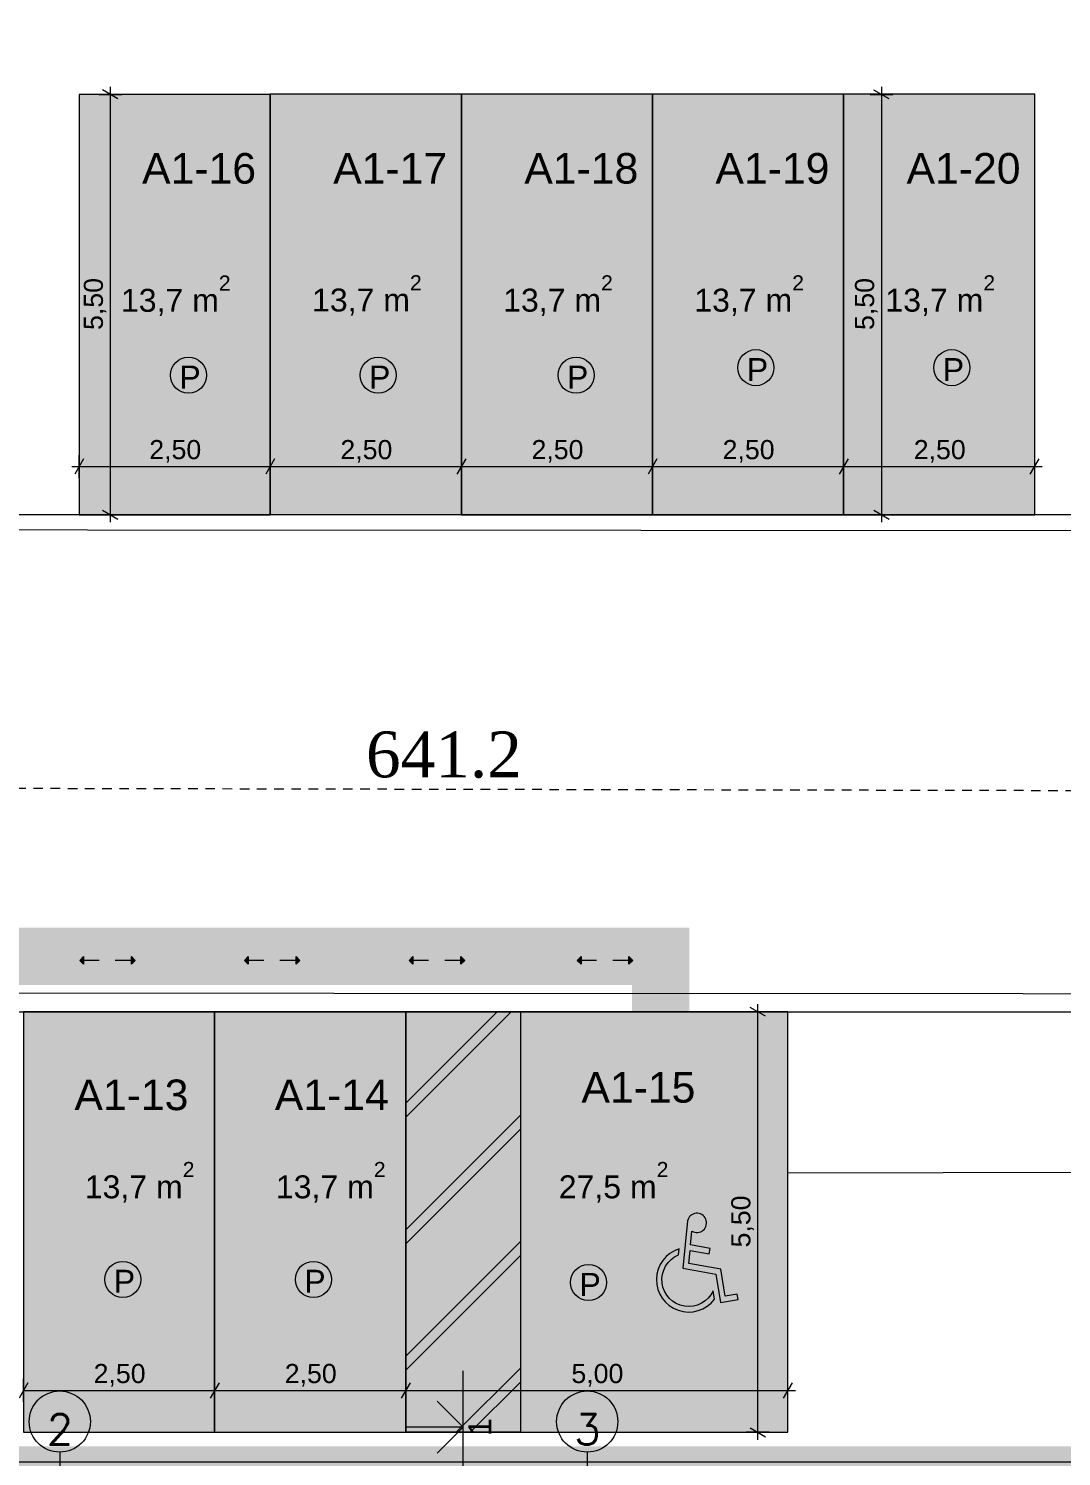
# Model space of a CAD drawing. Header units: metres. Extents: x 476297 to 476657, y 4620828 to 4621206.
# Drawn here: x 476397.35 to 476410.87, y 4620884.51 to 4620903.19 of the extents above; entities that cross this region are included whole.
import ezdxf

# ---------------------------------------------------------------- set-up
doc = ezdxf.new("R2010")
doc.units = ezdxf.units.M
doc.header["$MEASUREMENT"] = 0
doc.linetypes.add('( Hidden )', pattern=[0.1875, 0.125, -0.0625])
doc.linetypes.add('Dashed', pattern=[0.423333, 0.211667, -0.211667])
for name, color, linetype in [('0_Pen_No__42_Pen_No__250', 7, 'Continuous'), ('________ ________', 7, 'Continuous'), ('Annotation - Text_Pen_No__7', 7, 'Continuous'), ('New.', 7, 'Continuous'), ('New2D Drafting - General_Pen_No__250_Pen_No__7', 7, 'Continuous'), ('New________ ________', 7, 'Continuous'), ('NewAnnotation - Text', 7, 'Continuous'), ('NewCar-Art', 7, 'Continuous'), ('Newgza', 7, 'Continuous'), ('NewNew_2D Drafting - General_Pen_No__250_Pen_No__7_Pen_No__7', 7, 'Continuous'), ('NewNew_piketebi_Pen_No__7', 7, 'Continuous'), ('Newpiket', 7, 'Continuous'), ('NewR03_Nakveti', 7, 'Continuous'), ('Newshenobebi', 7, 'Continuous'), ('Newtopo_NL (1)$0$SAVELE_CONT-MJR', 7, 'Continuous'), ('Newzoma', 7, 'Continuous'), ('zoma', 7, 'Continuous'), ('zoma_Pen_No__5', 7, 'Continuous')]:
    doc.layers.add(name, color=color, linetype=linetype)
doc.styles.add('GENERATED_STYLE_1', font='arial.ttf')
doc.styles.add('GENERATED_STYLE_2', font='arial.ttf')
doc.styles.add('GENERATED_STYLE_6', font='times.ttf')
doc.dimstyles.new('GENERATED_STYLE__14', dxfattribs={"dimtxt": 0.5, "dimasz": 0.228, "dimexe": 0.18, "dimexo": 0.003, "dimgap": 0.09, "dimtad": 1, "dimzin": 0, "dimdsep": 46, "dimtxsty": 'GENERATED_STYLE_2', "dimblk": 'ARROWHEAD_2', "dimblk1": 'ARROWHEAD_2', "dimblk2": 'ARROWHEAD_2', "dimcen": 0.09, "dimclrd": 1, "dimclre": 1, "dimclrt": 1, "dimadec": 0, "dimazin": 0, "dimtfac": 1, "dimtdec": 4, "dimtmove": 2, "dimatfit": 3, "dimfxl": 1, "dimtolj": 1, "dimtzin": 0, "dimarcsym": 0})
doc.dimstyles.new('GENERATED_STYLE__16', dxfattribs={"dimtxt": 0.25, "dimasz": 0.152, "dimexe": 0.18, "dimexo": 0.003, "dimgap": 0.09, "dimtad": 1, "dimtih": 1, "dimtoh": 1, "dimzin": 0, "dimdsep": 46, "dimtxsty": 'GENERATED_STYLE_2', "dimblk": 'ARROWHEAD_2', "dimblk1": 'ARROWHEAD_2', "dimblk2": 'ARROWHEAD_2', "dimcen": 0.09, "dimclrd": 142, "dimclre": 142, "dimclrt": 150, "dimadec": 0, "dimazin": 0, "dimtfac": 1, "dimtdec": 4, "dimtmove": 0, "dimatfit": 3, "dimfxl": 1, "dimtolj": 1, "dimtzin": 0, "dimarcsym": 0})
doc.dimstyles.new('GENERATED_STYLE__17', dxfattribs={"dimtxt": 0.25, "dimasz": 0.152, "dimexe": 0.18, "dimexo": 0.003, "dimgap": 0.09, "dimtad": 1, "dimzin": 0, "dimdsep": 46, "dimtxsty": 'GENERATED_STYLE_2', "dimblk": 'ARROWHEAD_2', "dimblk1": 'ARROWHEAD_2', "dimblk2": 'ARROWHEAD_2', "dimcen": 0.09, "dimclrd": 142, "dimclre": 142, "dimclrt": 150, "dimadec": 0, "dimazin": 0, "dimtfac": 1, "dimtdec": 4, "dimtmove": 0, "dimatfit": 3, "dimfxl": 1, "dimtolj": 1, "dimtzin": 0, "dimarcsym": 0})
doc.dimstyles.new('GENERATED_STYLE__2', dxfattribs={"dimtxt": 0.2, "dimasz": 0.064421, "dimexe": 0.18, "dimexo": 0.003, "dimgap": 0.09, "dimtad": 1, "dimtih": 1, "dimtoh": 1, "dimzin": 0, "dimdsep": 46, "dimtxsty": 'GENERATED_STYLE_2', "dimblk": 'ARROWHEAD_2', "dimblk1": 'ARROWHEAD_2', "dimblk2": 'ARROWHEAD_2', "dimcen": 0.09, "dimclrd": 142, "dimclre": 142, "dimclrt": 142, "dimadec": 0, "dimazin": 0, "dimtfac": 1, "dimtdec": 4, "dimtmove": 2, "dimatfit": 3, "dimfxl": 1, "dimtolj": 1, "dimtzin": 0, "dimarcsym": 0})
doc.dimstyles.new('GENERATED_STYLE__8', dxfattribs={"dimtxt": 0.15, "dimasz": 0.064421, "dimexe": 0.18, "dimexo": 0.003, "dimgap": 0.09, "dimtad": 1, "dimtih": 1, "dimtoh": 1, "dimzin": 0, "dimdsep": 46, "dimtxsty": 'GENERATED_STYLE_2', "dimblk": 'ARROWHEAD_2', "dimblk1": 'ARROWHEAD_2', "dimblk2": 'ARROWHEAD_2', "dimcen": 0.09, "dimclrd": 142, "dimclre": 142, "dimclrt": 142, "dimadec": 0, "dimazin": 0, "dimtfac": 1, "dimtdec": 4, "dimtmove": 0, "dimatfit": 3, "dimfxl": 1, "dimtolj": 1, "dimtzin": 0, "dimarcsym": 0})

# ---------------------------------------------------------------- blocks, each defined once
blk = doc.blocks.new('*D671', base_point=(476844.527, 4621385.791))
at = {"layer": 'zoma', "color": 1, "linetype": 'Continuous', "lineweight": 0, "transparency": 16777216}
for p, q in [((476390.813, 4620935.28), (476390.513, 4620935.453)), ((476390.663, 4620935.367), (476390.663, 4620935.513)), ((476390.888, 4620935.367), (476390.438, 4620935.367)), ((476390.662, 4620881.059), (476390.663, 4620935.367)), ((476390.512, 4620881.145), (476390.812, 4620880.972)), ((476390.887, 4620881.059), (476390.437, 4620881.059)), ((476390.662, 4620880.912), (476390.662, 4620881.059))]:
    blk.add_line(p, q, dxfattribs=at)
at = {"layer": 'zoma', "color": 1, "lineweight": 0, "transparency": 16777216, "insert": (476390.563, 4620894.406), "char_height": 0.5, "attachment_point": 7, "rotation": 89.9995, "style": 'GENERATED_STYLE_2'}
blk.add_mtext('\\A1;{\\pql;\\fArial CYR|b0|i0|c204|p34;54,31}', dxfattribs=at)
blk = doc.blocks.new('ARROWHEAD_2')
at = {"color": 0, "linetype": 'Continuous', "lineweight": 0}
for p, q in [((0, 0), (-1, 0)), ((-0.378, -0.655), (0.378, 0.655))]:
    blk.add_line(p, q, dxfattribs=at)
blk = doc.blocks.new('*D692', base_point=(476844.527, 4621385.791))
at = {"layer": 'Newzoma', "color": 142, "linetype": 'Continuous', "lineweight": 0, "transparency": 16777216}
for p, q in [((476397.345, 4620885.475), (476397.23, 4620885.275)), ((476397.287, 4620885.225), (476397.287, 4620885.525)), ((476399.845, 4620885.475), (476399.73, 4620885.275)), ((476399.787, 4620885.225), (476399.787, 4620885.525)), ((476397.287, 4620885.375), (476399.787, 4620885.375))]:
    blk.add_line(p, q, dxfattribs=at)
at = {"layer": 'Newzoma', "color": 150, "lineweight": 60, "transparency": 16777216, "insert": (476398.205, 4620885.425), "char_height": 0.25, "attachment_point": 7, "style": 'GENERATED_STYLE_2'}
blk.add_mtext('\\A1;{\\pql;\\fArial CYR|b0|i0|c204|p34;2,50}', dxfattribs=at)
blk = doc.blocks.new('*D693', base_point=(476844.527, 4621385.791))
at = {"layer": 'Newzoma', "color": 142, "linetype": 'Continuous', "lineweight": 0, "transparency": 16777216}
for p, q in [((476399.845, 4620885.475), (476399.73, 4620885.275)), ((476399.787, 4620885.225), (476399.787, 4620885.525)), ((476402.345, 4620885.475), (476402.23, 4620885.275)), ((476402.287, 4620885.225), (476402.287, 4620885.525)), ((476399.787, 4620885.375), (476402.287, 4620885.375))]:
    blk.add_line(p, q, dxfattribs=at)
at = {"layer": 'Newzoma', "color": 150, "lineweight": 60, "transparency": 16777216, "insert": (476400.705, 4620885.425), "char_height": 0.25, "attachment_point": 7, "style": 'GENERATED_STYLE_2'}
blk.add_mtext('\\A1;{\\pql;\\fArial CYR|b0|i0|c204|p34;2,50}', dxfattribs=at)
blk = doc.blocks.new('*D694', base_point=(476844.527, 4621385.791))
at = {"layer": 'Newzoma', "color": 142, "linetype": 'Continuous', "lineweight": 0, "transparency": 16777216}
for p, q in [((476402.345, 4620885.475), (476402.23, 4620885.275)), ((476402.287, 4620885.225), (476402.287, 4620885.525)), ((476407.23, 4620885.275), (476407.345, 4620885.475)), ((476407.287, 4620885.225), (476407.287, 4620885.525)), ((476402.287, 4620885.375), (476407.287, 4620885.375)), ((476407.287, 4620885.375), (476407.385, 4620885.375))]:
    blk.add_line(p, q, dxfattribs=at)
at = {"layer": 'Newzoma', "color": 150, "lineweight": 60, "transparency": 16777216, "insert": (476404.455, 4620885.425), "char_height": 0.25, "attachment_point": 7, "style": 'GENERATED_STYLE_2'}
blk.add_mtext('\\A1;{\\pql;\\fArial CYR|b0|i0|c204|p34;5,00}', dxfattribs=at)
blk = doc.blocks.new('*D695', base_point=(476844.527, 4621385.791))
at = {"layer": 'Newzoma', "color": 142, "linetype": 'Continuous', "lineweight": 0, "transparency": 16777216}
for p, q in [((476368.445, 4620890.327), (476368.145, 4620890.327)), ((476368.395, 4620890.27), (476368.195, 4620890.385)), ((476368.295, 4620890.327), (476368.295, 4620890.425)), ((476368.295, 4620884.828), (476368.295, 4620890.327)), ((476368.195, 4620884.886), (476368.395, 4620884.77)), ((476368.445, 4620884.828), (476368.145, 4620884.828)), ((476368.295, 4620884.73), (476368.295, 4620884.828))]:
    blk.add_line(p, q, dxfattribs=at)
at = {"layer": 'Newzoma', "color": 150, "lineweight": 60, "transparency": 16777216, "insert": (476368.245, 4620887.245), "char_height": 0.25, "attachment_point": 7, "rotation": 90, "style": 'GENERATED_STYLE_2'}
blk.add_mtext('\\A1;{\\pql;\\fArial CYR|b0|i0|c204|p34;5,50}', dxfattribs=at)
blk = doc.blocks.new('*D696', base_point=(476844.527, 4621385.791))
at = {"layer": 'Newzoma', "color": 142, "linetype": 'Continuous', "lineweight": 0, "transparency": 16777216}
for p, q in [((476388.402, 4620890.327), (476388.102, 4620890.327)), ((476388.352, 4620890.27), (476388.152, 4620890.385)), ((476388.252, 4620890.327), (476388.252, 4620890.425)), ((476388.252, 4620884.828), (476388.252, 4620890.327)), ((476388.152, 4620884.886), (476388.352, 4620884.77)), ((476388.402, 4620884.828), (476388.102, 4620884.828)), ((476388.252, 4620884.73), (476388.252, 4620884.828))]:
    blk.add_line(p, q, dxfattribs=at)
at = {"layer": 'Newzoma', "color": 150, "lineweight": 60, "transparency": 16777216, "insert": (476388.202, 4620887.245), "char_height": 0.25, "attachment_point": 7, "rotation": 90, "style": 'GENERATED_STYLE_2'}
blk.add_mtext('\\A1;{\\pql;\\fArial CYR|b0|i0|c204|p34;5,50}', dxfattribs=at)
blk = doc.blocks.new('*D697', base_point=(476844.527, 4621385.791))
at = {"layer": 'Newzoma', "color": 142, "linetype": 'Continuous', "lineweight": 0, "transparency": 16777216}
for p, q in [((476395.339, 4620890.327), (476395.039, 4620890.327)), ((476395.289, 4620890.27), (476395.089, 4620890.385)), ((476395.189, 4620890.327), (476395.189, 4620890.425)), ((476395.189, 4620884.828), (476395.189, 4620890.327)), ((476395.089, 4620884.886), (476395.289, 4620884.77)), ((476395.339, 4620884.828), (476395.039, 4620884.828)), ((476395.189, 4620884.73), (476395.189, 4620884.828))]:
    blk.add_line(p, q, dxfattribs=at)
at = {"layer": 'Newzoma', "color": 150, "lineweight": 60, "transparency": 16777216, "insert": (476395.139, 4620887.245), "char_height": 0.25, "attachment_point": 7, "rotation": 90, "style": 'GENERATED_STYLE_2'}
blk.add_mtext('\\A1;{\\pql;\\fArial CYR|b0|i0|c204|p34;5,50}', dxfattribs=at)
blk = doc.blocks.new('*D698', base_point=(476844.527, 4621385.791))
at = {"layer": 'Newzoma', "color": 142, "linetype": 'Continuous', "lineweight": 0, "transparency": 16777216}
for p, q in [((476407.042, 4620890.327), (476406.742, 4620890.327)), ((476406.992, 4620890.27), (476406.792, 4620890.385)), ((476406.892, 4620890.327), (476406.892, 4620890.425)), ((476406.892, 4620884.828), (476406.892, 4620890.327)), ((476406.792, 4620884.886), (476406.992, 4620884.77)), ((476407.042, 4620884.828), (476406.742, 4620884.828)), ((476406.892, 4620884.73), (476406.892, 4620884.828))]:
    blk.add_line(p, q, dxfattribs=at)
at = {"layer": 'Newzoma', "color": 150, "lineweight": 60, "transparency": 16777216, "insert": (476406.842, 4620887.245), "char_height": 0.25, "attachment_point": 7, "rotation": 90, "style": 'GENERATED_STYLE_2'}
blk.add_mtext('\\A1;{\\pql;\\fArial CYR|b0|i0|c204|p34;5,50}', dxfattribs=at)
blk = doc.blocks.new('*D699', base_point=(476844.527, 4621385.791))
at = {"layer": 'Newzoma', "color": 142, "linetype": 'Continuous', "lineweight": 0, "transparency": 16777216}
for p, q in [((476398.073, 4620897.558), (476397.958, 4620897.358)), ((476398.015, 4620897.308), (476398.015, 4620897.608)), ((476400.573, 4620897.558), (476400.458, 4620897.358)), ((476400.516, 4620897.308), (476400.516, 4620897.608)), ((476397.918, 4620897.458), (476398.015, 4620897.458)), ((476398.015, 4620897.458), (476400.516, 4620897.458))]:
    blk.add_line(p, q, dxfattribs=at)
at = {"layer": 'Newzoma', "color": 150, "lineweight": 60, "transparency": 16777216, "insert": (476398.933, 4620897.508), "char_height": 0.25, "attachment_point": 7, "style": 'GENERATED_STYLE_2'}
blk.add_mtext('\\A1;{\\pql;\\fArial CYR|b0|i0|c204|p34;2,50}', dxfattribs=at)
blk = doc.blocks.new('*D700', base_point=(476844.527, 4621385.791))
at = {"layer": 'Newzoma', "color": 142, "linetype": 'Continuous', "lineweight": 0, "transparency": 16777216}
for p, q in [((476400.573, 4620897.558), (476400.458, 4620897.358)), ((476400.516, 4620897.308), (476400.516, 4620897.608)), ((476403.073, 4620897.558), (476402.958, 4620897.358)), ((476403.016, 4620897.308), (476403.016, 4620897.608)), ((476400.516, 4620897.458), (476403.016, 4620897.458))]:
    blk.add_line(p, q, dxfattribs=at)
at = {"layer": 'Newzoma', "color": 150, "lineweight": 60, "transparency": 16777216, "insert": (476401.433, 4620897.508), "char_height": 0.25, "attachment_point": 7, "style": 'GENERATED_STYLE_2'}
blk.add_mtext('\\A1;{\\pql;\\fArial CYR|b0|i0|c204|p34;2,50}', dxfattribs=at)
blk = doc.blocks.new('*D701', base_point=(476844.527, 4621385.791))
at = {"layer": 'Newzoma', "color": 142, "linetype": 'Continuous', "lineweight": 0, "transparency": 16777216}
for p, q in [((476403.073, 4620897.558), (476402.958, 4620897.358)), ((476403.016, 4620897.308), (476403.016, 4620897.608)), ((476405.573, 4620897.558), (476405.458, 4620897.358)), ((476405.516, 4620897.308), (476405.516, 4620897.608)), ((476403.016, 4620897.458), (476405.516, 4620897.458))]:
    blk.add_line(p, q, dxfattribs=at)
at = {"layer": 'Newzoma', "color": 150, "lineweight": 60, "transparency": 16777216, "insert": (476403.933, 4620897.508), "char_height": 0.25, "attachment_point": 7, "style": 'GENERATED_STYLE_2'}
blk.add_mtext('\\A1;{\\pql;\\fArial CYR|b0|i0|c204|p34;2,50}', dxfattribs=at)
blk = doc.blocks.new('*D702', base_point=(476844.527, 4621385.791))
at = {"layer": 'Newzoma', "color": 142, "linetype": 'Continuous', "lineweight": 0, "transparency": 16777216}
for p, q in [((476405.573, 4620897.558), (476405.458, 4620897.358)), ((476405.516, 4620897.308), (476405.516, 4620897.608)), ((476408.073, 4620897.558), (476407.958, 4620897.358)), ((476408.016, 4620897.308), (476408.016, 4620897.608)), ((476405.516, 4620897.458), (476408.016, 4620897.458))]:
    blk.add_line(p, q, dxfattribs=at)
at = {"layer": 'Newzoma', "color": 150, "lineweight": 60, "transparency": 16777216, "insert": (476406.433, 4620897.508), "char_height": 0.25, "attachment_point": 7, "style": 'GENERATED_STYLE_2'}
blk.add_mtext('\\A1;{\\pql;\\fArial CYR|b0|i0|c204|p34;2,50}', dxfattribs=at)
blk = doc.blocks.new('*D703', base_point=(476844.527, 4621385.791))
at = {"layer": 'Newzoma', "color": 142, "linetype": 'Continuous', "lineweight": 0, "transparency": 16777216}
for p, q in [((476408.073, 4620897.558), (476407.958, 4620897.358)), ((476408.016, 4620897.308), (476408.016, 4620897.608)), ((476410.458, 4620897.358), (476410.573, 4620897.558)), ((476410.516, 4620897.308), (476410.516, 4620897.608)), ((476408.016, 4620897.458), (476410.516, 4620897.458)), ((476410.516, 4620897.458), (476410.613, 4620897.458))]:
    blk.add_line(p, q, dxfattribs=at)
at = {"layer": 'Newzoma', "color": 150, "lineweight": 60, "transparency": 16777216, "insert": (476408.933, 4620897.508), "char_height": 0.25, "attachment_point": 7, "style": 'GENERATED_STYLE_2'}
blk.add_mtext('\\A1;{\\pql;\\fArial CYR|b0|i0|c204|p34;2,50}', dxfattribs=at)
blk = doc.blocks.new('*D704', base_point=(476844.527, 4621385.791))
at = {"layer": 'Newzoma', "color": 142, "linetype": 'Continuous', "lineweight": 0, "transparency": 16777216}
for p, q in [((476398.423, 4620902.423), (476398.423, 4620902.325)), ((476398.273, 4620902.325), (476398.573, 4620902.325)), ((476398.523, 4620902.267), (476398.323, 4620902.383)), ((476398.423, 4620902.325), (476398.423, 4620896.828)), ((476398.273, 4620896.828), (476398.573, 4620896.828)), ((476398.323, 4620896.886), (476398.523, 4620896.77)), ((476398.423, 4620896.828), (476398.423, 4620896.73))]:
    blk.add_line(p, q, dxfattribs=at)
at = {"layer": 'Newzoma', "color": 150, "lineweight": 60, "transparency": 16777216, "insert": (476398.373, 4620899.244), "char_height": 0.25, "attachment_point": 7, "rotation": 89.9994, "style": 'GENERATED_STYLE_2'}
blk.add_mtext('\\A1;{\\pql;\\fArial CYR|b0|i0|c204|p34;5,50}', dxfattribs=at)
blk = doc.blocks.new('*D705', base_point=(476844.527, 4621385.791))
at = {"layer": 'Newzoma', "color": 142, "linetype": 'Continuous', "lineweight": 0, "transparency": 16777216}
for p, q in [((476408.511, 4620902.422), (476408.511, 4620902.325)), ((476408.361, 4620902.325), (476408.661, 4620902.325)), ((476408.611, 4620902.267), (476408.411, 4620902.382)), ((476408.511, 4620902.325), (476408.511, 4620896.828)), ((476408.361, 4620896.828), (476408.661, 4620896.828)), ((476408.411, 4620896.886), (476408.611, 4620896.77)), ((476408.511, 4620896.828), (476408.511, 4620896.73))]:
    blk.add_line(p, q, dxfattribs=at)
at = {"layer": 'Newzoma', "color": 150, "lineweight": 60, "transparency": 16777216, "insert": (476408.461, 4620899.244), "char_height": 0.25, "attachment_point": 7, "rotation": 89.9994, "style": 'GENERATED_STYLE_2'}
blk.add_mtext('\\A1;{\\pql;\\fArial CYR|b0|i0|c204|p34;5,50}', dxfattribs=at)
blk = doc.blocks.new('*D861', base_point=(476844.527, 4621385.791))
at = {"layer": 'zoma', "color": 142, "linetype": 'Continuous', "lineweight": 0, "transparency": 16777216}
for p, q in [((476401.714, 4621078.332), (476401.755, 4621078.332)), ((476401.78, 4621078.374), (476401.731, 4621078.29)), ((476401.755, 4621078.268), (476401.755, 4621078.396)), ((476401.755, 4621078.332), (476403.155, 4621078.332)), ((476403.18, 4621078.374), (476403.131, 4621078.29)), ((476403.155, 4621078.268), (476403.155, 4621078.396))]:
    blk.add_line(p, q, dxfattribs=at)
at = {"layer": 'zoma', "color": 142, "lineweight": 0, "transparency": 16777216, "char_height": 0.15, "attachment_point": 7, "style": 'GENERATED_STYLE_2'}
for s, insert in [('\\A1;{\\pql;\\fArial CYR|b0|i0|c204|p34;0,10}', (476403.006, 4621078.572)), ('\\A1;{\\pql;\\fArial CYR|b0|i0|c204|p34;1,40}', (476402.256, 4621078.362))]:
    blk.add_mtext(s, dxfattribs=dict(at, insert=insert))
blk = doc.blocks.new('*D862', base_point=(476844.527, 4621385.791))
at = {"layer": 'zoma', "color": 142, "linetype": 'Continuous', "lineweight": 0, "transparency": 16777216}
for p, q in [((476403.18, 4621078.374), (476403.131, 4621078.29)), ((476403.155, 4621078.268), (476403.155, 4621078.396)), ((476403.155, 4621078.332), (476403.255, 4621078.332)), ((476403.28, 4621078.374), (476403.231, 4621078.29)), ((476403.255, 4621078.268), (476403.255, 4621078.396))]:
    blk.add_line(p, q, dxfattribs=at)
blk = doc.blocks.new('*D863', base_point=(476844.527, 4621385.791))
at = {"layer": 'zoma', "color": 142, "linetype": 'Continuous', "lineweight": 0, "transparency": 16777216}
for p, q in [((476403.28, 4621078.374), (476403.231, 4621078.29)), ((476403.255, 4621078.268), (476403.255, 4621078.396)), ((476403.255, 4621078.332), (476404.655, 4621078.332)), ((476404.631, 4621078.29), (476404.68, 4621078.374)), ((476404.655, 4621078.268), (476404.655, 4621078.396)), ((476404.655, 4621078.332), (476404.697, 4621078.332))]:
    blk.add_line(p, q, dxfattribs=at)
at = {"layer": 'zoma', "color": 142, "lineweight": 0, "transparency": 16777216, "insert": (476403.756, 4621078.362), "char_height": 0.15, "attachment_point": 7, "style": 'GENERATED_STYLE_2'}
blk.add_mtext('\\A1;{\\pql;\\fArial CYR|b0|i0|c204|p34;1,40}', dxfattribs=at)
blk = doc.blocks.new('*D867', base_point=(476844.527, 4621385.791))
at = {"layer": 'zoma', "color": 142, "linetype": 'Continuous', "lineweight": 0, "transparency": 16777216}
for p, q in [((476401.714, 4621116.06), (476401.755, 4621116.06)), ((476401.78, 4621116.102), (476401.731, 4621116.018)), ((476401.755, 4621115.996), (476401.755, 4621116.124)), ((476401.755, 4621116.06), (476403.155, 4621116.06)), ((476403.18, 4621116.102), (476403.131, 4621116.018)), ((476403.155, 4621115.996), (476403.155, 4621116.124))]:
    blk.add_line(p, q, dxfattribs=at)
at = {"layer": 'zoma', "color": 142, "lineweight": 0, "transparency": 16777216, "char_height": 0.15, "attachment_point": 7, "style": 'GENERATED_STYLE_2'}
for s, insert in [('\\A1;{\\pql;\\fArial CYR|b0|i0|c204|p34;0,10}', (476403.006, 4621116.3)), ('\\A1;{\\pql;\\fArial CYR|b0|i0|c204|p34;1,40}', (476402.256, 4621116.09))]:
    blk.add_mtext(s, dxfattribs=dict(at, insert=insert))
blk = doc.blocks.new('*D868', base_point=(476844.527, 4621385.791))
at = {"layer": 'zoma', "color": 142, "linetype": 'Continuous', "lineweight": 0, "transparency": 16777216}
for p, q in [((476403.18, 4621116.102), (476403.131, 4621116.018)), ((476403.155, 4621115.996), (476403.155, 4621116.124)), ((476403.155, 4621116.06), (476403.255, 4621116.06)), ((476403.28, 4621116.102), (476403.231, 4621116.018)), ((476403.255, 4621115.996), (476403.255, 4621116.124))]:
    blk.add_line(p, q, dxfattribs=at)
blk = doc.blocks.new('*D869', base_point=(476844.527, 4621385.791))
at = {"layer": 'zoma', "color": 142, "linetype": 'Continuous', "lineweight": 0, "transparency": 16777216}
for p, q in [((476403.28, 4621116.102), (476403.231, 4621116.018)), ((476403.255, 4621115.996), (476403.255, 4621116.124)), ((476403.255, 4621116.06), (476404.655, 4621116.06)), ((476404.631, 4621116.018), (476404.68, 4621116.102)), ((476404.655, 4621115.996), (476404.655, 4621116.124)), ((476404.655, 4621116.06), (476404.697, 4621116.06))]:
    blk.add_line(p, q, dxfattribs=at)
at = {"layer": 'zoma', "color": 142, "lineweight": 0, "transparency": 16777216, "insert": (476403.756, 4621116.09), "char_height": 0.15, "attachment_point": 7, "style": 'GENERATED_STYLE_2'}
blk.add_mtext('\\A1;{\\pql;\\fArial CYR|b0|i0|c204|p34;1,40}', dxfattribs=at)
blk = doc.blocks.new('Line_42', base_point=(476398.75, 4620891))
at = {"layer": 'NewCar-Art', "linetype": 'Continuous', "lineweight": 0}
for points in [[(476398.024, 4620891), (476398.074, 4620890.95), (476398.074, 4620891.05)], [(476398.75, 4620891), (476398.7, 4620891.05), (476398.7, 4620890.95)]]:
    blk.add_hatch(color=5, dxfattribs=at).paths.add_polyline_path(points)
at = {"layer": 'NewCar-Art', "color": 5, "linetype": 'Continuous', "lineweight": 0}
for p, q in [((476398.024, 4620891), (476398.074, 4620891.05)), ((476398.074, 4620891.05), (476398.074, 4620890.95)), ((476398.75, 4620891), (476398.7, 4620891.05)), ((476398.7, 4620890.95), (476398.7, 4620891.05)), ((476398.024, 4620891), (476398.074, 4620890.95)), ((476398.75, 4620891), (476398.7, 4620890.95))]:
    blk.add_line(p, q, dxfattribs=at)
at = {"layer": 'NewCar-Art', "color": 5, "linetype": 'Dashed', "lineweight": 0}
blk.add_line((476398.7, 4620891), (476398.074, 4620891), dxfattribs=at)
blk = doc.blocks.new('Line_43', base_point=(476400.904, 4620891))
at = {"layer": 'NewCar-Art', "linetype": 'Continuous', "lineweight": 0}
for points in [[(476400.178, 4620891), (476400.228, 4620890.95), (476400.228, 4620891.05)], [(476400.904, 4620891), (476400.854, 4620891.05), (476400.854, 4620890.95)]]:
    blk.add_hatch(color=5, dxfattribs=at).paths.add_polyline_path(points)
at = {"layer": 'NewCar-Art', "color": 5, "linetype": 'Continuous', "lineweight": 0}
for p, q in [((476400.178, 4620891), (476400.228, 4620891.05)), ((476400.228, 4620891.05), (476400.228, 4620890.95)), ((476400.904, 4620891), (476400.854, 4620891.05)), ((476400.854, 4620890.95), (476400.854, 4620891.05)), ((476400.178, 4620891), (476400.228, 4620890.95)), ((476400.904, 4620891), (476400.854, 4620890.95))]:
    blk.add_line(p, q, dxfattribs=at)
at = {"layer": 'NewCar-Art', "color": 5, "linetype": 'Dashed', "lineweight": 0}
blk.add_line((476400.854, 4620891), (476400.228, 4620891), dxfattribs=at)
blk = doc.blocks.new('Line_44', base_point=(476403.059, 4620891))
at = {"layer": 'NewCar-Art', "linetype": 'Continuous', "lineweight": 0}
for points in [[(476402.332, 4620891), (476402.382, 4620890.95), (476402.382, 4620891.05)], [(476403.059, 4620891), (476403.009, 4620891.05), (476403.009, 4620890.95)]]:
    blk.add_hatch(color=5, dxfattribs=at).paths.add_polyline_path(points)
at = {"layer": 'NewCar-Art', "color": 5, "linetype": 'Continuous', "lineweight": 0}
for p, q in [((476402.332, 4620891), (476402.382, 4620891.05)), ((476402.382, 4620891.05), (476402.382, 4620890.95)), ((476403.059, 4620891), (476403.009, 4620891.05)), ((476403.009, 4620890.95), (476403.009, 4620891.05)), ((476402.332, 4620891), (476402.382, 4620890.95)), ((476403.059, 4620891), (476403.009, 4620890.95))]:
    blk.add_line(p, q, dxfattribs=at)
at = {"layer": 'NewCar-Art', "color": 5, "linetype": 'Dashed', "lineweight": 0}
blk.add_line((476403.009, 4620891), (476402.382, 4620891), dxfattribs=at)
blk = doc.blocks.new('Line_49', base_point=(476405.258, 4620891))
at = {"layer": 'NewCar-Art', "linetype": 'Continuous', "lineweight": 0}
for points in [[(476404.532, 4620891), (476404.582, 4620890.95), (476404.582, 4620891.05)], [(476405.258, 4620891), (476405.208, 4620891.05), (476405.208, 4620890.95)]]:
    blk.add_hatch(color=5, dxfattribs=at).paths.add_polyline_path(points)
at = {"layer": 'NewCar-Art', "color": 5, "linetype": 'Continuous', "lineweight": 0}
for p, q in [((476404.532, 4620891), (476404.582, 4620891.05)), ((476404.582, 4620891.05), (476404.582, 4620890.95)), ((476405.258, 4620891), (476405.208, 4620891.05)), ((476405.208, 4620890.95), (476405.208, 4620891.05)), ((476404.532, 4620891), (476404.582, 4620890.95)), ((476405.258, 4620891), (476405.208, 4620890.95))]:
    blk.add_line(p, q, dxfattribs=at)
at = {"layer": 'NewCar-Art', "color": 5, "linetype": 'Dashed', "lineweight": 0}
blk.add_line((476405.208, 4620891), (476404.582, 4620891), dxfattribs=at)
blk = doc.blocks.new('*D944', base_point=(476844.527, 4621385.791))
at = {"layer": 'zoma', "color": 142, "linetype": 'Continuous', "lineweight": 0, "transparency": 16777216}
for p, q in [((476390.687, 4620884.483), (476390.638, 4620884.399)), ((476390.662, 4620884.377), (476390.662, 4620884.504)), ((476432.438, 4620884.399), (476432.487, 4620884.483)), ((476432.462, 4620884.377), (476432.462, 4620884.504)), ((476390.621, 4620884.441), (476390.662, 4620884.441)), ((476390.662, 4620884.441), (476432.462, 4620884.441)), ((476432.462, 4620884.441), (476432.504, 4620884.441))]:
    blk.add_line(p, q, dxfattribs=at)
at = {"layer": 'zoma', "color": 142, "lineweight": 0, "transparency": 16777216, "insert": (476411.786, 4620884.481), "char_height": 0.2, "attachment_point": 7, "style": 'GENERATED_STYLE_2'}
blk.add_mtext('\\A1;{\\pql;\\fArial CYR|b0|i0|c204|p34;41,80}', dxfattribs=at)

msp = doc.modelspace()

# ---------------------------------------------------------------- hatches: boundary and pattern name
at = {"layer": 'New.', "linetype": 'Continuous', "lineweight": 0}
h = msp.add_hatch(dxfattribs=at)
h.set_pattern_fill('DOUBLE_1_8', color=251, style=0, pattern_type=2)
h.set_pattern_definition([(45, (476844.5271, 4621385.791), (-0.827315, 0.827315), []), (45, (476844.4352, 4621385.883), (-0.827315, 0.827315), [])])
h.paths.add_polyline_path([(476402.287, 4620890.328), (476403.787, 4620890.328), (476403.787, 4620884.828), (476402.287, 4620884.828)])
at = {"layer": 'New2D Drafting - General_Pen_No__250_Pen_No__7', "linetype": 'Continuous', "lineweight": 0}
msp.add_hatch(color=248, dxfattribs=at).paths.add_polyline_path([(476393.293, 4620883.928), (476400.368, 4620883.928), (476400.368, 4620881.058), (476401.212, 4620881.058), (476401.212, 4620883.928), (476422.034, 4620883.928), (476422.034, 4620881.058), (476422.823, 4620881.058), (476422.823, 4620884.643), (476394.043, 4620884.643), (476394.043, 4620890.679), (476405.246, 4620890.679), (476405.246, 4620889.969), (476405.997, 4620889.969), (476405.997, 4620891.429), (476393.293, 4620891.429), (476393.293, 4620884.643)])
at = {"layer": 'New________ ________', "linetype": 'Continuous', "lineweight": 0}
for points in [[(476400.516, 4620896.828), (476400.516, 4620902.325), (476398.016, 4620902.325), (476398.015, 4620896.828)], [(476403.016, 4620896.83), (476403.016, 4620902.329), (476400.516, 4620902.329), (476400.516, 4620896.83)], [(476405.516, 4620896.828), (476405.516, 4620902.328), (476403.016, 4620902.328), (476403.016, 4620896.828)], [(476408.016, 4620896.828), (476408.016, 4620902.328), (476405.516, 4620902.328), (476405.516, 4620896.828)], [(476410.516, 4620896.828), (476410.516, 4620902.328), (476408.016, 4620902.328), (476408.016, 4620896.828)], [(476399.787, 4620884.828), (476399.787, 4620890.328), (476397.287, 4620890.328), (476397.287, 4620884.828)], [(476402.287, 4620884.828), (476402.287, 4620890.328), (476399.787, 4620890.328), (476399.787, 4620884.828)], [(476407.287, 4620884.828), (476407.287, 4620890.328), (476402.287, 4620890.328), (476402.287, 4620884.828)]]:
    msp.add_hatch(color=39, dxfattribs=at).paths.add_polyline_path(points)

# ---------------------------------------------------------------- linework, layer by layer
at = {"layer": '0_Pen_No__42_Pen_No__250', "color": 5, "linetype": 'Continuous', "lineweight": 0}
for centre in [(476397.762, 4620884.968), (476397.762, 4620884.968), (476404.662, 4620884.968), (476404.662, 4620884.968)]:
    msp.add_circle(centre, 0.4, dxfattribs=at)
at = {"layer": 'New.', "color": 7, "linetype": 'Continuous', "lineweight": 0, "flags": 128}
msp.add_lwpolyline([(476402.287, 4620890.328), (476403.787, 4620890.328), (476403.787, 4620884.828), (476402.287, 4620884.828)], close=True, dxfattribs=at)
at = {"layer": 'New________ ________', "color": 7, "linetype": 'Continuous', "lineweight": 0}
msp.add_lwpolyline([(476347.763, 4620884.461, -0.374285), (476343.297, 4620880.556), (476333.571, 4620880.513, -0.39839), (476329.963, 4620884.117, -0.287987), (476336.153, 4620890.592), (476341.998, 4620890.592), (476356.253, 4620890.592), (476419.382, 4620890.562, 0.855784), (476419.839, 4620896.615), (476347.449, 4620896.656, -0.417589), (476342.713, 4620900.023), (476342.719, 4620943.171)], format="xyb", dxfattribs=at)
at = {"layer": 'New________ ________', "color": 7, "linetype": 'Continuous', "lineweight": 0, "flags": 128}
for points in [[(476400.516, 4620896.828), (476400.516, 4620902.325), (476398.016, 4620902.325), (476398.015, 4620896.828)], [(476403.016, 4620896.83), (476403.016, 4620902.329), (476400.516, 4620902.329), (476400.516, 4620896.83)], [(476405.516, 4620896.828), (476405.516, 4620902.328), (476403.016, 4620902.328), (476403.016, 4620896.828)], [(476408.016, 4620896.828), (476408.016, 4620902.328), (476405.516, 4620902.328), (476405.516, 4620896.828)], [(476410.516, 4620896.828), (476410.516, 4620902.328), (476408.016, 4620902.328), (476408.016, 4620896.828)], [(476399.787, 4620884.828), (476399.787, 4620890.328), (476397.287, 4620890.328), (476397.287, 4620884.828)], [(476402.287, 4620884.828), (476402.287, 4620890.328), (476399.787, 4620890.328), (476399.787, 4620884.828)], [(476407.287, 4620884.828), (476407.287, 4620890.328), (476402.287, 4620890.328), (476402.287, 4620884.828)]]:
    msp.add_lwpolyline(points, close=True, dxfattribs=at)
at = {"layer": 'New________ ________', "color": 7, "linetype": '( Hidden )', "lineweight": 0}
msp.add_lwpolyline([(476419.142, 4620893.201), (476347.851, 4620893.349)], dxfattribs=at)
at = {"layer": 'Newgza', "color": 7, "linetype": 'Continuous', "lineweight": 0, "flags": 128}
msp.add_lwpolyline([(476342.002, 4620890.328), (476419.391, 4620890.328, 0.925617), (476419.391, 4620896.828), (476347.447, 4620896.828, -0.417677)], format="xyb", dxfattribs=at)
at = {"layer": 'NewNew_2D Drafting - General_Pen_No__250_Pen_No__7_Pen_No__7', "color": 7, "linetype": 'Continuous', "lineweight": 0}
msp.add_lwpolyline([(476349.244, 4620935.406), (476349.361, 4620923.957), (476370.749, 4620924.003), (476391.667, 4620924.003), (476391.667, 4620905.581), (476383.612, 4620905.563), (476383.613, 4620903.948), (476411.85, 4620903.927), (476411.855, 4620905.74), (476401.757, 4620905.72), (476401.725, 4620924.383), (476444.295, 4620924.45), (476444.334, 4620907.564), (476423.636, 4620907.522), (476423.644, 4620905.786), (476414.069, 4620905.765), (476414.082, 4620898.631), (476419.541, 4620898.642, -0.945142), (476419.47, 4620888.245), (476407.287, 4620888.216)], format="xyb", dxfattribs=at)
at = {"layer": 'NewR03_Nakveti', "color": 7, "linetype": 'Continuous', "lineweight": 0}
for points in [[(476405.974, 4620887.595), (476405.911, 4620886.976), (476406.346, 4620886.897), (476406.407, 4620886.525), (476406.635, 4620886.563), (476406.624, 4620886.634), (476406.466, 4620886.608), (476406.409, 4620886.959), (476405.99, 4620887.035), (476406.007, 4620887.207), (476406.259, 4620887.16), (476406.272, 4620887.231), (476406.014, 4620887.279), (476406.032, 4620887.458, 3.065684)], [(476406.326, 4620886.568), (476406.308, 4620886.678, -1.473184), (476405.856, 4620887.147), (476405.864, 4620887.226, 1.373115)]]:
    msp.add_lwpolyline(points, format="xyb", close=True, dxfattribs=at)
at = {"layer": 'Newshenobebi', "color": 1, "linetype": 'Dashed', "lineweight": 0}
msp.add_lwpolyline([(476403.038, 4620860.804), (476403.038, 4620885.632)], dxfattribs=at)
at = {"layer": 'Newshenobebi', "color": 1, "linetype": 'Continuous', "lineweight": 0}
for points in [[(476403.038, 4620884.159), (476403.038, 4620885.632)], [(476403.038, 4620884.895), (476402.697, 4620885.237)], [(476403.038, 4620884.895), (476402.286, 4620884.895)], [(476403.038, 4620884.895), (476402.697, 4620884.554)]]:
    msp.add_lwpolyline(points, dxfattribs=at)
at = {"layer": 'Newtopo_NL (1)$0$SAVELE_CONT-MJR', "color": 7, "linetype": 'Continuous', "lineweight": 0}
for centre in [(476399.446, 4620898.652), (476401.927, 4620898.652), (476404.516, 4620898.652), (476406.868, 4620898.751), (476409.432, 4620898.751), (476398.588, 4620886.827), (476401.08, 4620886.827), (476404.68, 4620886.786)]:
    msp.add_circle(centre, 0.236, dxfattribs=at)
at = {"layer": 'zoma_Pen_No__5', "color": 5, "linetype": 'Continuous', "lineweight": 0}
for p, q in [((476397.762, 4620884.568), (476397.762, 4620859.857)), ((476404.662, 4620884.568), (476404.662, 4620859.857))]:
    msp.add_line(p, q, dxfattribs=at)

# ---------------------------------------------------------------- block references
at = {"layer": 'NewCar-Art', "color": 5, "linetype": 'Dashed', "lineweight": 0}
for name, p in [('Line_42', (476398.75, 4620891)), ('Line_43', (476400.904, 4620891)), ('Line_44', (476403.059, 4620891)), ('Line_49', (476405.258, 4620891))]:
    msp.add_blockref(name, p, dxfattribs=at)

# ---------------------------------------------------------------- texts
at = {"layer": '________ ________', "color": 7, "lineweight": 0, "char_height": 0.3, "attachment_point": 7, "style": 'GENERATED_STYLE_1'}
for s, insert in [('{\\fArial|b0|i0|c0|p34;13,7 m{\\H0.66x;\\S2^  ;}}', (476398.562, 4620899.426)), ('{\\fArial|b0|i0|c0|p34;13,7 m{\\H0.66x;\\S2^  ;}}', (476401.062, 4620899.43)), ('{\\fArial|b0|i0|c0|p34;13,7 m{\\H0.66x;\\S2^  ;}}', (476403.562, 4620899.428)), ('{\\fArial|b0|i0|c0|p34;13,7 m{\\H0.66x;\\S2^  ;}}', (476406.062, 4620899.428)), ('{\\fArial|b0|i0|c0|p34;13,7 m{\\H0.66x;\\S2^  ;}}', (476408.562, 4620899.428)), ('{\\fArial|b0|i0|c0|p34;13,7 m{\\H0.66x;\\S2^  ;}}', (476398.089, 4620887.832)), ('{\\fArial|b0|i0|c0|p34;13,7 m{\\H0.66x;\\S2^  ;}}', (476400.589, 4620887.832)), ('{\\fArial|b0|i0|c0|p34;27,5 m{\\H0.66x;\\S2^  ;}}', (476404.289, 4620887.832))]:
    msp.add_mtext(s, dxfattribs=dict(at, insert=insert))
at = {"layer": 'Annotation - Text_Pen_No__7', "color": 5, "linetype": 'Continuous', "lineweight": 0, "char_height": 0.4, "attachment_point": 2}
for s, insert in [('\\A1;{\\pqc;\\Ftxt.shx;2}', (476397.765, 4620885.067)), ('\\A1;{\\pqc;\\Ftxt.shx;3}', (476404.665, 4620885.067))]:
    msp.add_mtext(s, dxfattribs=dict(at, insert=insert))
at = {"layer": 'New.', "color": 1, "linetype": 'Continuous', "lineweight": 0, "insert": (476403.107, 4620884.895), "char_height": 0.3, "attachment_point": 2, "rotation": 90, "style": 'GENERATED_STYLE_1'}
msp.add_mtext('\\A1;{\\pqc;\\fArial|b0|i0|c0|p34;1}', dxfattribs=at)
at = {"layer": 'NewAnnotation - Text', "color": 7, "linetype": 'Continuous', "lineweight": 0, "char_height": 0.3, "attachment_point": 2, "style": 'GENERATED_STYLE_1'}
for insert in [(476406.889, 4620898.876), (476409.452, 4620898.876), (476399.466, 4620898.778), (476401.947, 4620898.778), (476404.536, 4620898.778), (476398.608, 4620886.953), (476401.1, 4620886.953), (476404.7, 4620886.912)]:
    msp.add_mtext('\\A1;{\\pqc;\\fArial|b0|i0|c0|p34;P}', dxfattribs=dict(at, insert=insert))
at = {"layer": 'NewNew_piketebi_Pen_No__7', "color": 1, "linetype": 'Continuous', "lineweight": 0, "insert": (476403.807, 4620893.687), "char_height": 0.6, "attachment_point": 6, "style": 'GENERATED_STYLE_6'}
msp.add_mtext('\\A1;{\\pqr;\\fTimes New Roman|b0|i0|c0|p18;641.\\fTimes New Roman|b0|i0|c0|p18;2}', dxfattribs=at)
at = {"layer": 'Newpiket', "color": 1, "linetype": 'Continuous', "lineweight": 0, "char_height": 0.4, "attachment_point": 1, "style": 'GENERATED_STYLE_1'}
for s, insert in [('\\A1;{\\pql;\\fArial|b0|i0|c0|p34;A\\fArial|b0|i0|c0|p34;1\\fArial|b0|i0|c0|p34;-16}', (476398.839, 4620901.558)), ('\\A1;{\\pql;\\fArial|b0|i0|c0|p34;A1\\fArial|b0|i0|c0|p34;-1\\fArial|b0|i0|c0|p34;7}', (476401.339, 4620901.558)), ('\\A1;{\\pql;\\fArial|b0|i0|c0|p34;A1\\fArial|b0|i0|c0|p34;-1\\fArial|b0|i0|c0|p34;8}', (476403.839, 4620901.558)), ('\\A1;{\\pql;\\fArial|b0|i0|c0|p34;A1\\fArial|b0|i0|c0|p34;-1\\fArial|b0|i0|c0|p34;9}', (476406.339, 4620901.558)), ('\\A1;{\\pql;\\fArial|b0|i0|c0|p34;A1\\fArial|b0|i0|c0|p34;-\\fArial|b0|i0|c0|p34;20}', (476408.839, 4620901.558)), ('\\A1;{\\pql;\\fArial|b0|i0|c0|p34;A\\fArial|b0|i0|c0|p34;1\\fArial|b0|i0|c0|p34;-15}', (476404.586, 4620889.539)), ('\\A1;{\\pql;\\fArial|b0|i0|c0|p34;A\\fArial|b0|i0|c0|p34;1\\fArial|b0|i0|c0|p34;-13}', (476397.954, 4620889.441)), ('\\A1;{\\pql;\\fArial|b0|i0|c0|p34;A\\fArial|b0|i0|c0|p34;1\\fArial|b0|i0|c0|p34;-14}', (476400.575, 4620889.441))]:
    msp.add_mtext(s, dxfattribs=dict(at, insert=insert))

# ---------------------------------------------------------------- dimensions: what is measured, and where the dimension line sits
at = {"layer": 'Newzoma', "color": 142, "linetype": 'Continuous', "lineweight": 0}
for base, p1, p2, angle, picture, middle, turn in [((476398.423, 4620896.828), (476398.213, 4620902.325), (476398.51, 4620896.828), 269.9994, '*D704', (476398.248, 4620899.569), 89.9994), ((476408.511, 4620896.828), (476408.302, 4620902.325), (476408.599, 4620896.828), 269.9994, '*D705', (476408.336, 4620899.568), 89.9994), ((476368.295, 4620890.327), (476419.974, 4620884.828), (476419.806, 4620890.327), 90, '*D695', (476368.12, 4620887.57), 90), ((476388.252, 4620890.327), (476439.931, 4620884.828), (476439.763, 4620890.327), 90, '*D696', (476388.077, 4620887.57), 90), ((476395.189, 4620890.327), (476446.868, 4620884.828), (476446.7, 4620890.327), 90, '*D697', (476395.014, 4620887.57), 90), ((476406.892, 4620890.327), (476458.571, 4620884.828), (476458.403, 4620890.327), 90, '*D698', (476406.717, 4620887.57), 90)]:
    dim = msp.add_linear_dim(base=base, p1=p1, p2=p2, angle=angle, dimstyle='GENERATED_STYLE__17', dxfattribs=at)
    dim.commit()
    dim.dimension.update_dxf_attribs({"geometry": picture, "text_midpoint": middle, "dimtype": 160, "text_rotation": turn})
for base, p1, p2, picture, middle in [((476410.516, 4620897.458), (476408.016, 4620898.052), (476410.516, 4620898.401), '*D703', (476409.258, 4620897.633)), ((476405.516, 4620897.458), (476403.016, 4620897.877), (476405.516, 4620897.947), '*D701', (476404.258, 4620897.633)), ((476408.016, 4620897.458), (476405.516, 4620897.947), (476408.016, 4620898.052), '*D702', (476406.758, 4620897.633)), ((476400.516, 4620897.458), (476398.015, 4620897.807), (476400.516, 4620897.738), '*D699', (476399.258, 4620897.633)), ((476403.016, 4620897.458), (476400.516, 4620897.738), (476403.016, 4620897.877), '*D700', (476401.758, 4620897.633)), ((476407.287, 4620885.375), (476402.287, 4620886.318), (476407.287, 4620889.147), '*D694', (476404.779, 4620885.55)), ((476399.787, 4620885.375), (476397.287, 4620886.239), (476399.787, 4620886.135), '*D692', (476398.529, 4620885.55)), ((476402.287, 4620885.375), (476399.787, 4620886.135), (476402.287, 4620886.318), '*D693', (476401.029, 4620885.55))]:
    dim = msp.add_linear_dim(base=base, p1=p1, p2=p2, dimstyle='GENERATED_STYLE__16', dxfattribs=at)
    dim.commit()
    dim.dimension.update_dxf_attribs({"geometry": picture, "text_midpoint": middle, "dimtype": 160})
at = {"layer": 'zoma', "color": 142, "linetype": 'Continuous', "lineweight": 0}
for base, p1, p2, dimstyle, picture, middle in [((476403.155, 4621116.06), (476401.755, 4620877.579), (476403.155, 4620877.219), 'GENERATED_STYLE__8', '*D867', (476402.451, 4621116.165)), ((476403.255, 4621116.06), (476403.155, 4620877.219), (476403.255, 4620877.205), 'GENERATED_STYLE__8', '*D868', (476403.201, 4621116.375)), ((476404.655, 4621116.06), (476403.255, 4620877.205), (476404.655, 4620878.966), 'GENERATED_STYLE__8', '*D869', (476403.951, 4621116.165)), ((476403.155, 4621078.332), (476401.755, 4620877.579), (476403.155, 4620877.219), 'GENERATED_STYLE__8', '*D861', (476402.451, 4621078.437)), ((476403.255, 4621078.332), (476403.155, 4620877.219), (476403.255, 4620877.205), 'GENERATED_STYLE__8', '*D862', (476403.201, 4621078.647)), ((476404.655, 4621078.332), (476403.255, 4620877.205), (476404.655, 4620878.966), 'GENERATED_STYLE__8', '*D863', (476403.951, 4621078.437)), ((476432.462, 4620884.441), (476390.662, 4620882.582), (476432.462, 4620882.582), 'GENERATED_STYLE__2', '*D944', (476412.122, 4620884.581))]:
    dim = msp.add_linear_dim(base=base, p1=p1, p2=p2, dimstyle=dimstyle, dxfattribs=at)
    dim.commit()
    dim.dimension.update_dxf_attribs({"geometry": picture, "text_midpoint": middle, "dimtype": 160})
at = {"layer": 'zoma', "color": 1, "linetype": 'Continuous', "lineweight": 0}
dim = msp.add_linear_dim(base=(476390.663, 4620935.367), p1=(476432.463, 4620881.058), p2=(476390.663, 4620935.367), angle=89.9995, dimstyle='GENERATED_STYLE__14', dxfattribs=at)
dim.commit()
dim.dimension.update_dxf_attribs({"geometry": '*D671', "text_midpoint": (476390.313, 4620895.246), "dimtype": 160, "text_rotation": 89.9995})

doc.saveas('drawing.dxf')
